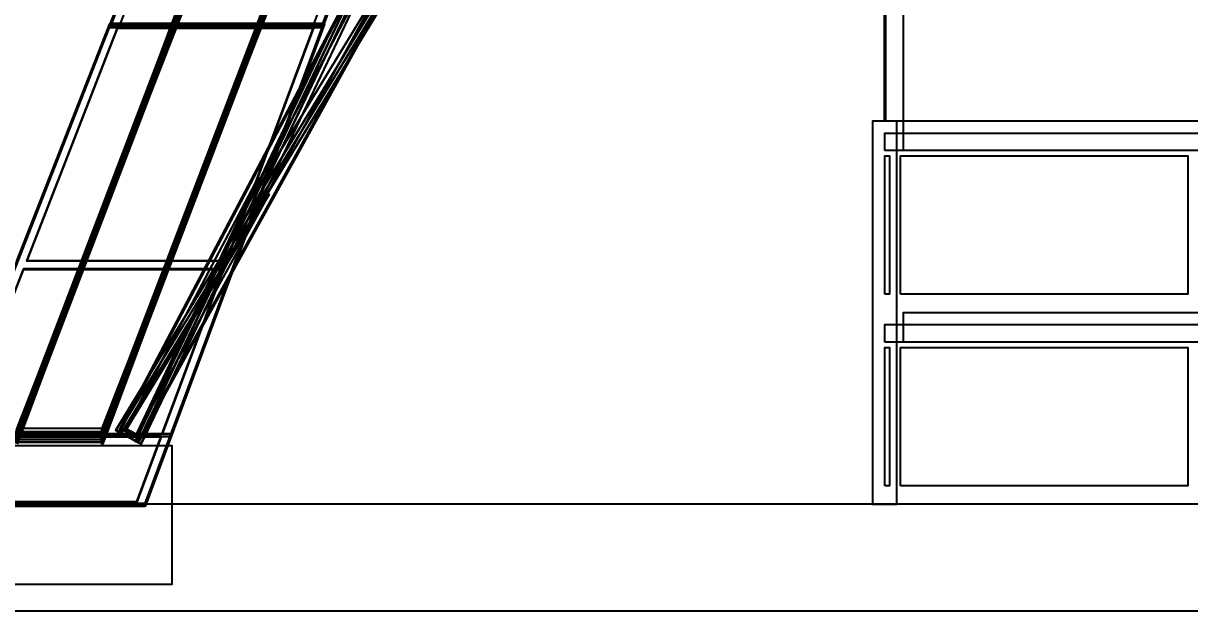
# Model space of a CAD drawing. Header units: millimetres. Extents: x -84906 to 117550, y -3000 to 338000.
# Drawn here: x -40196 to -18265, y -2000 to 9042 of the extents above; entities that cross this region are included whole.
import ezdxf

# ---------------------------------------------------------------- set-up
doc = ezdxf.new("R2010")
doc.units = ezdxf.units.MM
for name, color, linetype, lineweight in [('D-BMK-AXIS', 7, 'Continuous', 13), ('D-STR-BASE', 7, 'Continuous', 25), ('D-STR-DIM', 7, 'Continuous', 13), ('D-STR-STRC', 7, 'Continuous', 25)]:
    doc.layers.add(name, color=color, linetype=linetype, lineweight=lineweight)
doc.styles.add('OpenSansCondensed-Light', font='OpenSansCondensed-Light.ttf')
doc.styles.add('TOWER_UNICODE', font='Arial Unicode.ttf')
doc.dimstyles.new('EZDXF', dxfattribs={"dimtxt": 0.25, "dimasz": 0.175, "dimexe": 0.375, "dimexo": 0.125, "dimgap": 0.1, "dimtad": 1, "dimlfac": 100, "dimzin": 12, "dimdsep": 46, "dimtxsty": 'OpenSansCondensed-Light', "dimblk": 'ARCHTICK', "dimcen": 2.5, "dimazin": 3, "dimtfac": 0.5, "dimtmove": 2, "dimatfit": 3})

# ---------------------------------------------------------------- blocks, each defined once
blk = doc.blocks.new('_ARCHTICK')
at = {"color": 0, "linetype": 'BYBLOCK', "const_width": 0.15}
blk.add_lwpolyline([(-0.5, -0.5), (0.5, 0.5)], dxfattribs=at)

msp = doc.modelspace()

# ---------------------------------------------------------------- linework, layer by layer
at = {"layer": 'D-BMK-AXIS'}
msp.add_line((-60000, 0), (60000, 0), dxfattribs=at)
at = {"layer": 'D-STR-BASE'}
for points in [[(-24006, 7200), (-24006, 18000), (-23986, 18000), (-23986, 7200)], [(-24006, 7200), (-24006, 18000), (-23986, 18000), (-23986, 7200)], [(-24006, 7200), (-24006, 18000), (-23986, 18000), (-23986, 7200)], [(-24006, 7200), (-24006, 18000), (-23986, 18000), (-23986, 7200)], [(-24006, 7200), (-24006, 18000), (-23986, 18000), (-23986, 7200)], [(-24006, 7200), (-24006, 18000), (-23986, 18000), (-23986, 7200)], [(-24006, 7200), (-24006, 18000), (-23986, 18000), (-23986, 7200)], [(-24000, 7200), (-24000, 10700), (24000, 10700), (24000, 7200)], [(-24000, 7200), (-24000, 10700), (24000, 10700), (24000, 7200)], [(-24000, 7200), (-24000, 10700), (-23650, 10700), (-23650, 7200)], [(-24230, 0), (-23770, 0), (-23770, 7200), (-24230, 7200)], [(-24230, 0), (-23770, 0), (-23770, 7200), (-24230, 7200)], [(-24230, 0), (-23770, 0), (-23770, 7200), (-24230, 7200)], [(-24230, 0), (-23770, 0), (-23770, 7200), (-24230, 7200)], [(-24230, 0), (-23770, 0), (-23770, 7200), (-24230, 7200)], [(-24230, 0), (-23770, 0), (-23770, 7200), (-24230, 7200)], [(-24230, 0), (-23770, 0), (-23770, 7200), (-24230, 7200)], [(-24230, 0), (-23770, 0), (-23770, 7200), (-24230, 7200)], [(-24230, 0), (-23770, 0), (-23770, 7200), (-24230, 7200)], [(-23650, 6980), (23650, 6980), (23650, 7200), (-23650, 7200)], [(-24000, 6650), (-24000, 6980), (24000, 6980), (24000, 6650)], [(-24000, 6650), (-24000, 6980), (24000, 6980), (24000, 6650)], [(-24000, 6650), (-24000, 6980), (-23650, 6980), (-23650, 6650)], [(-24000, 3950), (-24000, 6550), (-23910, 6550), (-23910, 3950)], [(-24000, 3950), (-24000, 6550), (-23910, 6550), (-23910, 3950)], [(-24000, 3950), (-24000, 6550), (-23910, 6550), (-23910, 3950)], [(-24000, 3950), (-24000, 6550), (-23910, 6550), (-23910, 3950)], [(-24000, 3950), (-24000, 6550), (-23910, 6550), (-23910, 3950)], [(-24000, 3950), (-24000, 6550), (-23910, 6550), (-23910, 3950)], [(-24000, 3950), (-24000, 6550), (-23910, 6550), (-23910, 3950)], [(-24000, 3950), (-24000, 6550), (-23910, 6550), (-23910, 3950)], [(-23700, 3950), (-23700, 6550), (-18300, 6550), (-18300, 3950)], [(-23700, 3950), (-23700, 6550), (-18300, 6550), (-18300, 3950)], [(-23650, 3380), (23650, 3380), (23650, 3600), (-23650, 3600)], [(-24000, 3050), (-24000, 3380), (24000, 3380), (24000, 3050)], [(-24000, 3050), (-24000, 3380), (24000, 3380), (24000, 3050)], [(-24000, 3050), (-24000, 3380), (-23650, 3380), (-23650, 3050)], [(-24000, 350), (-24000, 2950), (-23910, 2950), (-23910, 350)], [(-24000, 350), (-24000, 2950), (-23910, 2950), (-23910, 350)], [(-24000, 350), (-24000, 2950), (-23910, 2950), (-23910, 350)], [(-24000, 350), (-24000, 2950), (-23910, 2950), (-23910, 350)], [(-24000, 350), (-24000, 2950), (-23910, 2950), (-23910, 350)], [(-24000, 350), (-24000, 2950), (-23910, 2950), (-23910, 350)], [(-24000, 350), (-24000, 2950), (-23910, 2950), (-23910, 350)], [(-24000, 350), (-24000, 2950), (-23910, 2950), (-23910, 350)], [(-23700, 350), (-23700, 2950), (-18300, 2950), (-18300, 350)], [(-23700, 350), (-23700, 2950), (-18300, 2950), (-18300, 350)], [(-42600, -1500), (-37400, -1500), (-37400, 1100), (-42600, 1100)], [(-42600, -1500), (-37400, -1500), (-37400, 1100), (-42600, 1100)], [(-48000, -2000), (48000, -2000), (48000, 0), (-48000, 0)]]:
    msp.add_lwpolyline(points, close=True, dxfattribs=at)
at = {"layer": 'D-STR-STRC'}
for points in [[(-38586.9, 8970.4), (-34571.7, 8970.4), (-31204.3, 18040.8), (-35039.5, 18040.8)], [(-38586.9, 8964.8), (-34571.7, 8964.8), (-31204.3, 18035.2), (-35039.5, 18035.2)], [(-34571.7, 8959), (-38586.9, 8959), (-35039.5, 18029.4), (-31204.3, 18029.4)], [(-38572, 8959), (-38572, 8959), (-35024.6, 18029.4), (-35024.6, 18029.4)], [(-34586.7, 8970.4), (-34586.7, 8970.4), (-31219.3, 18040.8), (-31219.3, 18040.8)], [(-38541.1, 9037.9), (-38541.1, 9037.9), (-36829.2, 13415.2), (-36829.2, 13415.2)], [(-34730.8, 9037.9), (-38367.6, 9037.9), (-36659.8, 13415.2), (-33101.6, 13415.2)], [(-40328.3, 1165.1), (-40328.3, 1364.4), (-36839.5, 10501.5)], [(-40328.3, 1165.1), (-36839.5, 10501.5), (-37000.7, 9880.3)], [(-37000.7, 9880.3), (-36839.5, 10501.5), (-40328.3, 1364.4)], [(-40313.2, 1160.6), (-40313.2, 1359.9), (-36824.3, 10497)], [(-40313.2, 1160.2), (-36824.3, 10496.6), (-36985.5, 9875.4)], [(-36985.5, 9875.4), (-36824.3, 10496.6), (-40313.2, 1359.5)], [(-35234.6, 10506.4), (-35395.8, 9885.2), (-38723.5, 1170)], [(-35234.6, 10506), (-38723.5, 1169.6), (-38723.5, 1369)], [(-38723.4, 1369.4), (-35395.8, 9885.2), (-35234.6, 10506.4)], [(-38708.3, 1364.4), (-35380.7, 9880.3), (-35219.5, 10501.5)], [(-35219.5, 10501.5), (-35380.7, 9880.3), (-38708.3, 1165.1)], [(-35219.5, 10501.5), (-38708.3, 1165.1), (-38708.3, 1364.4)], [(-38036.6, 1160.6), (-38406.2, 1359.9), (-33595.3, 10497)], [(-33224.8, 9875.4), (-33594.5, 10496.6), (-38405.5, 1359.5)], [(-38403.8, 1364.4), (-33223.2, 9880.3), (-33592.8, 10501.5)], [(-38034.1, 1165.1), (-38403.8, 1364.4), (-33592.8, 10501.5)], [(-33592.8, 10501.5), (-38034.1, 1165.1), (-38403.8, 1364.4)], [(-33223.2, 9880.3), (-33592.8, 10501.5), (-38403.8, 1364.4)], [(-38402.2, 1369.4), (-33221.5, 9885.2), (-33591.2, 10506.4)], [(-33590.4, 10506), (-38031.7, 1169.6), (-38401.4, 1369)], [(-38035.8, 1160.2), (-33594.4, 10496.6), (-33224.8, 9875.4)], [(-38034.1, 1165.1), (-33592.8, 10501.5), (-33223.2, 9880.3)], [(-33592.8, 10501.5), (-33223.2, 9880.3), (-38034.1, 1165.1)], [(-33591.2, 10506.4), (-33221.6, 9885.2), (-38032.5, 1170)], [(-38747.8, 5349.8), (-36933.6, 10204.8), (-37017.4, 9881.7)], [(-37017.4, 9885.1), (-36933.5, 10208.1), (-38747.7, 5456.8)], [(-37002.2, 9880.2), (-36918.4, 10203.2), (-38732.6, 5451.9)], [(-38732.6, 5344.9), (-36918.4, 10199.9), (-37002.3, 9876.8)], [(-37142.9, 5461.8), (-35412.5, 9890), (-35328.7, 10213)], [(-35328.7, 10209.7), (-35412.6, 9886.6), (-37142.9, 5354.7)], [(-35313.6, 10204.8), (-35397.4, 9881.7), (-37127.8, 5349.8)], [(-37127.7, 5456.8), (-35397.4, 9885.1), (-35313.5, 10208.1)], [(-33392.2, 9880.2), (-33584.4, 10203.2), (-36086.1, 5451.9)], [(-36084.4, 5456.8), (-33390.5, 9885.1), (-33582.7, 10208.1)], [(-33390.5, 9885.1), (-33582.7, 10208.1), (-36084.4, 5456.8)], [(-36082.8, 5461.8), (-33388.9, 9890), (-33581.1, 10213)], [(-35887.8, 5344.9), (-33578.3, 10199.9), (-33386.1, 9876.8)], [(-35886.2, 5349.8), (-33576.7, 10204.8), (-33384.5, 9881.7)], [(-33576.7, 10204.8), (-33384.5, 9881.7), (-35886.2, 5349.8)], [(-33575.1, 10209.7), (-33382.9, 9886.6), (-35884.6, 5354.7)], [(-37000.7, 9880.3), (-40328.3, 1364.4), (-40328.3, 1165.1)], [(-36985.5, 9875.8), (-40313.1, 1360), (-40313.1, 1160.7)], [(-38723.5, 1368.9), (-38723.5, 1169.6), (-35395.9, 9884.8)], [(-38708.3, 1364.4), (-38708.3, 1165.1), (-35380.7, 9880.3)], [(-33225.6, 9875.8), (-38406.2, 1360), (-38036.6, 1160.7)], [(-38403.8, 1364.4), (-38034.1, 1165.1), (-33223.2, 9880.3)], [(-33223.2, 9880.3), (-38403.8, 1364.4), (-38034.1, 1165.1)], [(-38401.4, 1368.9), (-38031.7, 1169.6), (-33220.8, 9884.8)], [(-42122.5, -29.6), (-37904.2, -29.6), (-34533.3, 9040.8), (-38571.5, 9040.8)], [(-42122.5, -35.2), (-37904.2, -35.2), (-34533.3, 9035.2), (-38571.5, 9035.2)], [(-37904.2, -41), (-42122.5, -41), (-38571.5, 9029.4), (-34533.3, 9029.4)], [(-42107.6, -41), (-42107.6, -41), (-38556.6, 9029.4), (-38556.6, 9029.4)], [(-38571.5, 9035.2), (-34533.3, 9035.2), (-34533.3, 9035.2), (-38571.5, 9035.2)], [(-38571.5, 9035.2), (-38571.5, 9035.2), (-38551.5, 9035.2), (-38551.5, 9035.2)], [(-38570.8, 9035.2), (-34534, 9035.2), (-34534, 9035.2), (-38570.8, 9035.2)], [(-38570.8, 9035.2), (-38570.8, 9035.2), (-34534, 9035.2), (-34534, 9035.2)], [(-38565.5, 9017.6), (-34552.8, 9017.6), (-34552.8, 9017.6), (-38565.5, 9017.6)], [(-38565.5, 9017.6), (-38565.5, 9017.6), (-34552.8, 9017.6), (-34552.8, 9017.6)], [(-37919.2, -29.6), (-37919.2, -29.6), (-34548.3, 9040.8), (-34548.3, 9040.8)], [(-34533.3, 9035.2), (-34533.3, 9035.2), (-34553.3, 9035.2), (-34553.3, 9035.2)], [(-40316.1, 4579), (-40316.1, 4579), (-38602.5, 8956.2), (-38602.5, 8956.2)], [(-40301.2, 4573.1), (-40301.2, 4573.1), (-38587.6, 8950.4), (-38587.6, 8950.4)], [(-36373.4, 4579), (-40132.2, 4579), (-38422.4, 8956.2), (-34742.7, 8956.2)], [(-36373.4, 4573.1), (-40132.2, 4573.1), (-38422.4, 8950.4), (-34742.7, 8950.4)], [(-40132, 4585), (-36373.2, 4585), (-34742.9, 8961.3), (-38422.6, 8961.3)], [(-40132, 4579.4), (-36373.2, 4579.4), (-34742.9, 8955.8), (-38422.6, 8955.8)], [(-38591.5, 8982.4), (-34553.6, 8982.4), (-34553.6, 8982.4), (-38591.5, 8982.4)], [(-38591.5, 8982.4), (-38591.5, 8982.4), (-34553.6, 8982.4), (-34553.6, 8982.4)], [(-38586.9, 8964.8), (-34571.7, 8964.8), (-34571.7, 8964.8), (-38586.9, 8964.8)], [(-38586.9, 8964.8), (-38586.9, 8964.8), (-38566.9, 8964.8), (-38566.9, 8964.8)], [(-38586.2, 8964.8), (-34572.4, 8964.8), (-34572.4, 8964.8), (-38586.2, 8964.8)], [(-38586.2, 8964.8), (-38586.2, 8964.8), (-34572.4, 8964.8), (-34572.4, 8964.8)], [(-36204.2, 4585), (-36204.2, 4585), (-34577.8, 8961.3), (-34577.8, 8961.3)], [(-36189.2, 4579.4), (-36189.2, 4579.4), (-34562.8, 8955.8), (-34562.8, 8955.8)], [(-34571.7, 8964.8), (-34571.7, 8964.8), (-34591.7, 8964.8), (-34591.7, 8964.8)], [(-40289.2, 1419.9), (-38482.5, 6151.7), (-40289.2, 1316.7)], [(-40274.1, 1415.4), (-38467.3, 6147.2), (-40274.1, 1312.2)], [(-36877.6, 6156.2), (-38687.7, 1312.3), (-38687.7, 1415.7)], [(-36862.5, 6151.7), (-38672.6, 1307.8), (-38672.6, 1411.2)], [(-35771.5, 6151.7), (-38075.7, 1307.8), (-38267.5, 1411.2)], [(-38265.3, 1415.4), (-35773.9, 6147.2), (-38073.9, 1312.2)], [(-35769.1, 6156.2), (-38073.3, 1312.3), (-38265.1, 1415.7)], [(-38262.9, 1419.9), (-35771.5, 6151.7), (-38071.5, 1316.7)], [(-38566.6, 5825.9), (-40294.4, 1404.3), (-40294.4, 1300.8)], [(-38551.5, 5821.4), (-40279.2, 1399.9), (-40279.2, 1296.4)], [(-38685.8, 1315.2), (-36961.8, 5830.4), (-38685.8, 1418.4)], [(-38670.6, 1310.7), (-36946.6, 5825.9), (-38670.6, 1414)], [(-35576.5, 5821.4), (-38266.4, 1399.9), (-38074.4, 1296.4)], [(-35574.1, 5825.9), (-38264, 1404.3), (-38072, 1300.8)], [(-38066.6, 1310.7), (-35574.1, 5825.9), (-38258.1, 1414)], [(-38064.2, 1315.2), (-35571.7, 5830.4), (-38255.7, 1418.4)], [(-41402.6, 1332), (-37585, 1332), (-36432.4, 4426.1), (-40194, 4426.1)], [(-37585, 1326.4), (-41402.6, 1326.4), (-40193.8, 4421), (-36432.2, 4421)], [(-41402.6, 1326.4), (-37585, 1326.4), (-36432.4, 4420.6), (-40194, 4420.6)], [(-37585, 1320.6), (-41402.6, 1320.6), (-40193.8, 4415.2), (-36432.2, 4415.2)], [(-37413.2, 1332), (-37413.2, 1332), (-36263.3, 4426.1), (-36263.3, 4426.1)], [(-37398.2, 1326.4), (-37398.2, 1326.4), (-36248.3, 4420.6), (-36248.3, 4420.6)], [(-41588.7, 1326.4), (-37398.9, 1326.4), (-37398.9, 1326.4), (-41588.7, 1326.4)], [(-41588.7, 1326.4), (-41588.7, 1326.4), (-37398.9, 1326.4), (-37398.9, 1326.4)], [(-40328.3, 1355), (-38708.3, 1355), (-38708.3, 1364.4), (-40328.3, 1364.4)], [(-40328.3, 1355), (-38708.3, 1355), (-38708.3, 1364.4), (-40328.3, 1364.4)], [(-40327.3, 1165.2), (-38709.3, 1165.2), (-38709.3, 1364.3), (-40327.3, 1364.3)], [(-40327.3, 1165.2), (-38709.3, 1165.2), (-38709.3, 1364.3), (-40327.3, 1364.3)], [(-40305.6, 1222.3), (-38687.5, 1222.3), (-38686.4, 1424.1), (-40304.5, 1424.1)], [(-40305.6, 1222.3), (-38687.5, 1222.3), (-38686.4, 1424.1), (-40304.5, 1424.1)], [(-38728.6, 1401.9), (-38733.6, 1341), (-38703.2, 1331.7), (-38698.2, 1392.5)], [(-38355.2, 1327), (-38458.5, 1387.9), (-38454.4, 1397.2), (-38351.2, 1336.4)], [(-38452.4, 1401.9), (-38349.1, 1341), (-38353.2, 1331.7), (-38456.5, 1392.5)], [(-38386.2, 1355), (-38386.2, 1355), (-38403.8, 1364.4), (-38403.8, 1364.4)], [(-38386.2, 1355), (-38386.2, 1355), (-38403.8, 1364.4), (-38403.8, 1364.4)], [(-38034.4, 1165.2), (-38034.4, 1165.2), (-38403.6, 1364.3), (-38403.6, 1364.3)], [(-38034.4, 1165.2), (-38034.4, 1165.2), (-38403.6, 1364.3), (-38403.6, 1364.3)], [(-38002.9, 1222.3), (-38002.9, 1222.3), (-38372.1, 1424.1), (-38372.1, 1424.1)], [(-38002.9, 1222.3), (-38002.9, 1222.3), (-38372.1, 1424.1), (-38372.1, 1424.1)], [(-38062.8, 43.8), (-41903.6, 43.8), (-41423.2, 1273.6), (-37604.7, 1273.6)], [(-38062.8, 37.9), (-41903.6, 37.9), (-41423.2, 1267.8), (-37604.7, 1267.8)], [(-41903.4, 49.8), (-38062.7, 49.8), (-37604.7, 1279.2), (-41423.2, 1279.2)], [(-41903.4, 44.2), (-38062.7, 44.2), (-37604.7, 1273.6), (-41423.2, 1273.6)], [(-41609.4, 1273.6), (-37418.5, 1273.6), (-37418.5, 1273.6), (-41609.4, 1273.6)], [(-41609.4, 1273.6), (-41609.4, 1273.6), (-37418.5, 1273.6), (-37418.5, 1273.6)], [(-38708.3, 1174.6), (-40328.3, 1174.6), (-40328.3, 1165.1), (-38708.3, 1165.1)], [(-38708.3, 1174.6), (-40328.3, 1174.6), (-40328.3, 1165.1), (-38708.3, 1165.1)], [(-38730.4, 1197.7), (-38731.7, 1146.6), (-38701.4, 1137.2), (-38700, 1188.3)], [(-37982.9, 1132.5), (-38091.5, 1183.6), (-38087.4, 1193), (-37978.9, 1141.9)], [(-38085.4, 1197.7), (-37976.8, 1146.6), (-37980.9, 1137.2), (-38089.4, 1188.3)], [(-38051.8, 1174.6), (-38051.8, 1174.6), (-38034.1, 1165.1), (-38034.1, 1165.1)], [(-38051.8, 1174.6), (-38051.8, 1174.6), (-38034.1, 1165.1), (-38034.1, 1165.1)], [(-37889.7, 49.8), (-37889.7, 49.8), (-37432.8, 1279.2), (-37432.8, 1279.2)], [(-37874.7, 44.2), (-37874.7, 44.2), (-37417.8, 1273.6), (-37417.8, 1273.6)], [(-42101.1, 17.6), (-37885.3, 17.6), (-37885.3, 17.6), (-42101.1, 17.6)], [(-42101.1, 17.6), (-42101.1, 17.6), (-37885.3, 17.6), (-37885.3, 17.6)], [(-42122.5, -35.2), (-37904.2, -35.2), (-37904.2, -35.2), (-42122.5, -35.2)], [(-42121.8, -35.2), (-37904.9, -35.2), (-37904.9, -35.2), (-42121.8, -35.2)], [(-42121.8, -35.2), (-42121.8, -35.2), (-37904.9, -35.2), (-37904.9, -35.2)], [(-37904.2, -35.2), (-37904.2, -35.2), (-37924.2, -35.2), (-37924.2, -35.2)]]:
    msp.add_lwpolyline(points, close=True, dxfattribs=at)
for points in [[(-38586.9, 8964.8), (-35039.5, 18035.2)], [(-38586.9, 8964.8), (-35039.5, 18035.2)], [(-38566.9, 8964.8), (-35019.5, 18035.2)], [(-34591.7, 8964.8), (-31224.3, 18035.2)], [(-34571.7, 8964.8), (-31204.3, 18035.2)], [(-34571.7, 8964.8), (-31204.3, 18035.2)], [(-40335.2, 1193), (-36846.4, 10529.4)], [(-35241.5, 10534.1), (-38730.4, 1197.7)], [(-38087.4, 1193), (-33646.1, 10529.4)], [(-33644.1, 10534.1), (-38085.4, 1197.7)], [(-40336.6, 1141.9), (-36847.7, 10478.3)], [(-40328.3, 1364.4), (-36839.5, 10501.5)], [(-36839.5, 10501.5), (-40328.3, 1364.4)], [(-40328.3, 1355), (-36843.8, 10484.7)], [(-36843.8, 10484.7), (-40328.3, 1355)], [(-40306.3, 1132.5), (-36817.4, 10468.9)], [(-40304.9, 1183.6), (-36816, 10520)], [(-35242.9, 10483), (-38731.7, 1146.6)], [(-38708.3, 1364.4), (-35219.5, 10501.5)], [(-35219.5, 10501.5), (-38708.3, 1364.4)], [(-38708.3, 1355), (-35223.8, 10484.7)], [(-35223.8, 10484.7), (-38708.3, 1355)], [(-35212.6, 10473.6), (-38701.4, 1137.2)], [(-35211.2, 10524.7), (-38700, 1188.3)], [(-38403.8, 1364.4), (-33592.8, 10501.5)], [(-33592.8, 10501.5), (-38403.8, 1364.4)], [(-38386.2, 1355), (-33582.9, 10484.7)], [(-33582.9, 10484.7), (-38386.2, 1355)], [(-38091.5, 1183.6), (-33650.1, 10520)], [(-33648.1, 10524.7), (-38089.4, 1188.3)], [(-37982.9, 1132.5), (-33541.6, 10468.9)], [(-33539.6, 10473.6), (-37980.9, 1137.2)], [(-37978.9, 1141.9), (-33537.5, 10478.3)], [(-33535.5, 10483), (-37976.8, 1146.6)], [(-37005.8, 9913.1), (-40333.4, 1397.2)], [(-40328.3, 1174.6), (-36996.3, 9897.1)], [(-36996.3, 9897.1), (-40328.3, 1174.6)], [(-40328.3, 1165.1), (-37000.7, 9880.3)], [(-37000.7, 9880.3), (-40328.3, 1165.1)], [(-36975.4, 9903.7), (-40303.1, 1387.9)], [(-38728.6, 1401.9), (-35400.9, 9917.8)], [(-38708.3, 1174.6), (-35376.3, 9897.1)], [(-35376.3, 9897.1), (-38708.3, 1174.6)], [(-38708.3, 1165.1), (-35380.7, 9880.3)], [(-35380.7, 9880.3), (-38708.3, 1165.1)], [(-38698.2, 1392.5), (-35370.6, 9908.4)], [(-33277.9, 9903.7), (-38458.5, 1387.9)], [(-38456.5, 1392.5), (-33275.8, 9908.4)], [(-33273.8, 9913.1), (-38454.4, 1397.2)], [(-38452.4, 1401.9), (-33271.8, 9917.8)], [(-38051.8, 1174.6), (-33233.2, 9897.1)], [(-33233.2, 9897.1), (-38051.8, 1174.6)], [(-38034.1, 1165.1), (-33223.2, 9880.3)], [(-33223.2, 9880.3), (-38034.1, 1165.1)], [(-37010.8, 9852.2), (-40338.4, 1336.4)], [(-36980.4, 9842.8), (-40308.1, 1327)], [(-38733.6, 1341), (-35405.9, 9856.9)], [(-38703.2, 1331.7), (-35375.6, 9847.5)], [(-33174.6, 9842.8), (-38355.2, 1327)], [(-38353.2, 1331.7), (-33172.5, 9847.5)], [(-33170.5, 9852.2), (-38351.2, 1336.4)], [(-38349.1, 1341), (-33168.5, 9856.9)], [(-42122.5, -35.2), (-38571.5, 9035.2)], [(-42122.5, -35.2), (-38571.5, 9035.2)], [(-42102.5, -35.2), (-38551.5, 9035.2)], [(-38591.5, 8982.4), (-38570.8, 9035.2)], [(-38591.5, 8982.4), (-38570.8, 9035.2)], [(-38586.2, 8964.8), (-38565.5, 9017.6)], [(-38586.2, 8964.8), (-38565.5, 9017.6)], [(-37924.2, -35.2), (-34553.3, 9035.2)], [(-37904.2, -35.2), (-34533.3, 9035.2)], [(-37904.2, -35.2), (-34533.3, 9035.2)], [(-34572.4, 8964.8), (-34552.8, 9017.6)], [(-34572.4, 8964.8), (-34552.8, 9017.6)], [(-34553.6, 8982.4), (-34534, 9035.2)], [(-34553.6, 8982.4), (-34534, 9035.2)], [(-38709.3, 1364.3), (-38686.4, 1424.1)], [(-38686.4, 1424.1), (-38709.3, 1364.3)], [(-38403.6, 1364.3), (-38372.1, 1424.1)], [(-38403.6, 1364.3), (-38372.1, 1424.1)], [(-38372.1, 1424.1), (-38403.6, 1364.3)], [(-38372.1, 1424.1), (-38403.6, 1364.3)], [(-37418.5, 1273.6), (-37398.9, 1326.4)], [(-37418.5, 1273.6), (-37398.9, 1326.4)], [(-38709.3, 1165.2), (-38687.5, 1222.3)], [(-38687.5, 1222.3), (-38709.3, 1165.2)], [(-38034.4, 1165.2), (-38002.9, 1222.3)], [(-38034.4, 1165.2), (-38002.9, 1222.3)], [(-38002.9, 1222.3), (-38034.4, 1165.2)], [(-38002.9, 1222.3), (-38034.4, 1165.2)], [(-37904.9, -35.2), (-37885.3, 17.6)], [(-37904.9, -35.2), (-37885.3, 17.6)]]:
    msp.add_lwpolyline(points, dxfattribs=at)

# ---------------------------------------------------------------- dimensions: what is measured, and where the dimension line sits
at = {"layer": 'D-STR-DIM'}
msp.add_linear_dim(base=(-79000, 0), p1=(0, 0), p2=(0, 333000), angle=90, dimstyle='EZDXF', override={"dimtxt": 4200, "dimasz": 1875, "dimexe": 1050, "dimexo": 900, "dimgap": 1050, "dimtad": 1, "dimdec": 0, "dimlfac": 1, "dimlunit": 2, "dimtxsty": 'TOWER_UNICODE', "dimclrd": 7, "dimclre": 7, "dimclrt": 7}, dxfattribs=at).render()

doc.saveas('drawing.dxf')
